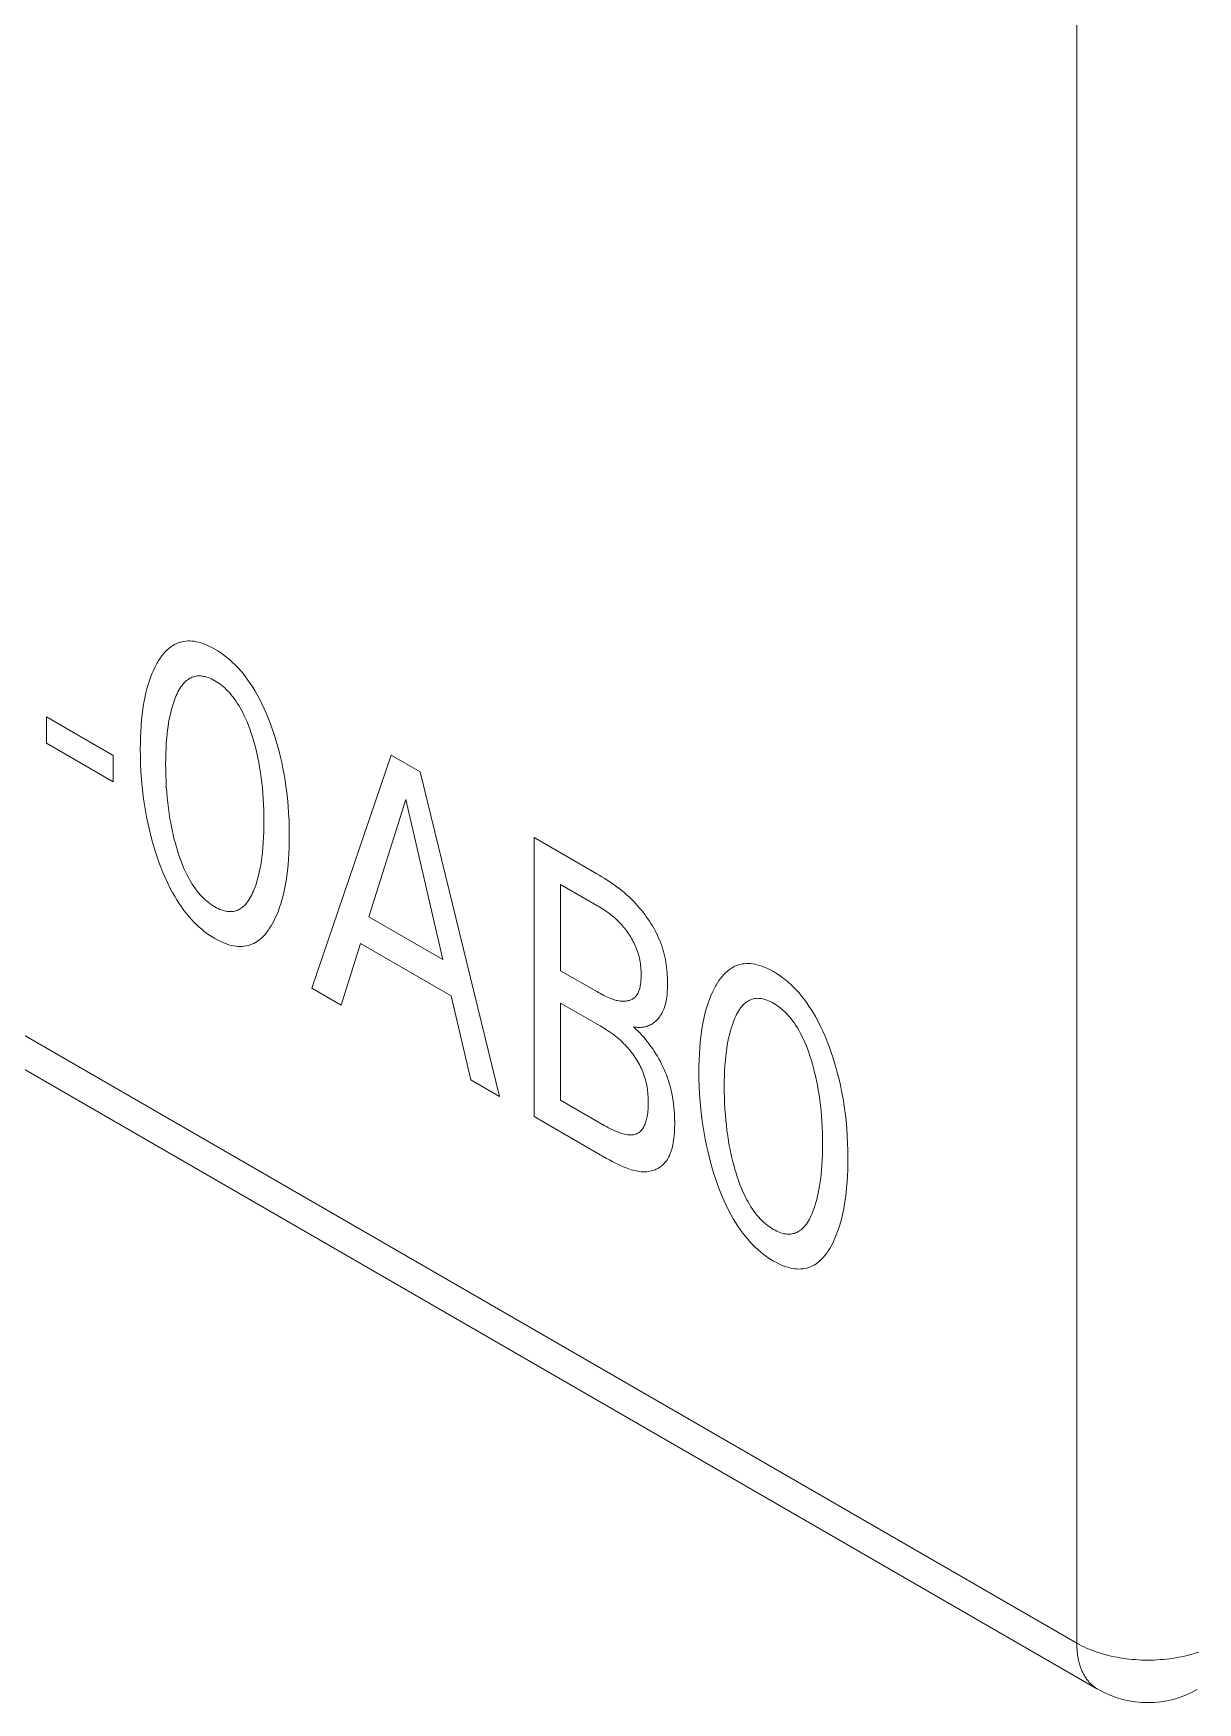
# Model space of a CAD drawing. Header units: inches. Extents: x 67578 to 72421, y -34894 to -31675.
# Drawn here: x 70302.94 to 70312.16, y -33443.3 to -33430.09 of the extents above; entities that cross this region are included whole.
import ezdxf

# ---------------------------------------------------------------- set-up
doc = ezdxf.new("R2010")
doc.units = ezdxf.units.IN
doc.header["$MEASUREMENT"] = 0

# ---------------------------------------------------------------- blocks, each defined once
blk = doc.blocks.new('ET200S')
at = {"lineweight": 0}
for p, q in [((64.7269, -59.8237), (64.7269, -41.1809)), ((42.4341, -46.9532), (64.7269, -59.8237)), ((42.5377, -47.1821), (64.8304, -60.0525)), ((59.5994, -55.2146), (59.9306, -55.4059)), ((59.5994, -55.3455), (59.5994, -55.2146)), ((59.9306, -55.5367), (59.5994, -55.3455)), ((59.9306, -55.4059), (59.9306, -55.5367)), ((60.9202, -56.5645), (61.3148, -55.4043)), ((61.3148, -55.4043), (61.4593, -55.4877)), ((61.4593, -55.4877), (61.8539, -57.1036)), ((61.3878, -55.6254), (61.2037, -56.2088)), ((61.5725, -56.4216), (61.3878, -55.6254)), ((62.0264, -55.8151), (62.3378, -55.9949)), ((62.0264, -57.2031), (62.0264, -55.8151)), ((62.3378, -56.1523), (62.1579, -56.0484)), ((62.1579, -56.0484), (62.1579, -56.4773)), ((61.2037, -56.2088), (61.5725, -56.4216)), ((61.1615, -56.3418), (61.0661, -56.6487)), ((61.614, -56.603), (61.1615, -56.3418)), ((62.1579, -56.4773), (62.3378, -56.5812)), ((61.0661, -56.6487), (60.9202, -56.5645)), ((61.7108, -57.0209), (61.614, -56.603)), ((62.3542, -56.752), (62.1579, -56.6386)), ((62.1579, -56.6386), (62.1579, -57.1217)), ((61.8539, -57.1036), (61.7108, -57.0209)), ((62.1579, -57.1217), (62.3753, -57.2472)), ((62.3869, -57.4113), (62.0264, -57.2031))]:
    blk.add_line(p, q, dxfattribs=at)
for points in [[(60.7239, -56.2426), (60.732, -56.2274), (60.7395, -56.2116), (60.7466, -56.1954), (60.7532, -56.1787), (60.7594, -56.1616), (60.7652, -56.144), (60.7705, -56.1261), (60.7767, -56.1029), (60.7822, -56.0792), (60.7871, -56.055), (60.7914, -56.0303), (60.7952, -56.0051), (60.7985, -55.9796), (60.8014, -55.9511), (60.8038, -55.9222), (60.8056, -55.8929), (60.8068, -55.8633), (60.8075, -55.8333), (60.8078, -55.8031), (60.8074, -55.7669), (60.8063, -55.7304), (60.8045, -55.6934), (60.8018, -55.6561), (60.7983, -55.6184), (60.795, -55.5895), (60.7912, -55.5604), (60.7868, -55.531), (60.7818, -55.5015), (60.7762, -55.4718), (60.7699, -55.4419), (60.7635, -55.4142), (60.7566, -55.3863), (60.749, -55.3583), (60.7408, -55.3302), (60.732, -55.3021), (60.7226, -55.2738), (60.7136, -55.2488), (60.7041, -55.2237), (60.694, -55.1988), (60.6832, -55.174), (60.6717, -55.1493), (60.6594, -55.1249), (60.6463, -55.1008), (60.6359, -55.0829), (60.625, -55.0653), (60.6137, -55.0479), (60.602, -55.031), (60.5898, -55.0145), (60.5773, -54.9986), (60.5644, -54.9832), (60.5511, -54.9685), (60.5376, -54.9545), (60.5237, -54.9412), (60.5096, -54.9286), (60.4954, -54.9167), (60.4809, -54.9056), (60.4663, -54.8953), (60.4517, -54.8857), (60.437, -54.8768), (60.4223, -54.8687), (60.4077, -54.8615), (60.3932, -54.855), (60.3788, -54.8495), (60.3674, -54.8457), (60.3561, -54.8425), (60.3449, -54.84), (60.334, -54.8381), (60.3232, -54.8369), (60.3126, -54.8363), (60.3022, -54.8365), (60.292, -54.8373), (60.282, -54.8387), (60.2724, -54.8407), (60.2629, -54.8434), (60.2538, -54.8465), (60.2449, -54.8503), (60.2363, -54.8545), (60.228, -54.8593), (60.2177, -54.8662), (60.2079, -54.8738), (60.1986, -54.8821), (60.1898, -54.8911), (60.1813, -54.9007), (60.1733, -54.9108), (60.1656, -54.9215), (60.1584, -54.9326), (60.1514, -54.9441), (60.1488, -54.9486)], [(60.1488, -54.9486), (60.1399, -54.9653), (60.1316, -54.9826), (60.1239, -55.0005), (60.1168, -55.019), (60.1102, -55.038), (60.1041, -55.0575), (60.0978, -55.0802), (60.0922, -55.1034), (60.0872, -55.1272), (60.0828, -55.1514), (60.079, -55.1761), (60.0757, -55.2012), (60.0727, -55.2292), (60.0703, -55.2576), (60.0685, -55.2865), (60.0672, -55.3156), (60.0665, -55.3452), (60.0662, -55.375), (60.0666, -55.4117), (60.0676, -55.4488), (60.0694, -55.4864), (60.0721, -55.5243), (60.0756, -55.5627), (60.0788, -55.5919), (60.0826, -55.6214), (60.0869, -55.6512), (60.0918, -55.6811), (60.0973, -55.7112), (60.1035, -55.7414), (60.1098, -55.7695), (60.1166, -55.7976), (60.124, -55.8259), (60.1321, -55.8543), (60.1407, -55.8828), (60.1501, -55.9113), (60.159, -55.937), (60.1686, -55.9626), (60.1787, -55.9882), (60.1896, -56.0137), (60.2012, -56.039), (60.2136, -56.0641), (60.2268, -56.0889), (60.2372, -56.1072), (60.2481, -56.1252), (60.2594, -56.1429), (60.2712, -56.1602), (60.2834, -56.1771), (60.2961, -56.1934), (60.3091, -56.2091), (60.3224, -56.2242), (60.3345, -56.2368), (60.3468, -56.2489), (60.3593, -56.2604), (60.3719, -56.2714), (60.3848, -56.2817), (60.3977, -56.2914), (60.4108, -56.3006), (60.4239, -56.3091), (60.437, -56.317), (60.4518, -56.3251), (60.4666, -56.3325), (60.4813, -56.3389), (60.4958, -56.3444), (60.5073, -56.3482), (60.5187, -56.3513), (60.53, -56.3538), (60.541, -56.3555), (60.5519, -56.3566), (60.5626, -56.357), (60.5731, -56.3567), (60.5834, -56.3557), (60.5934, -56.3541), (60.6031, -56.3518), (60.6126, -56.3489), (60.6217, -56.3455), (60.6306, -56.3415), (60.6392, -56.3369), (60.6475, -56.3318), (60.6579, -56.3245), (60.6677, -56.3164), (60.677, -56.3076), (60.6858, -56.2981), (60.6942, -56.288), (60.7022, -56.2774), (60.7098, -56.2662), (60.7171, -56.2546), (60.7239, -56.2426)], [(60.2407, -55.8446), (60.2353, -55.8238), (60.2303, -55.803), (60.2256, -55.7824), (60.2213, -55.7618), (60.2174, -55.7413), (60.2138, -55.721), (60.2096, -55.6943), (60.2059, -55.6677), (60.2027, -55.6414), (60.2, -55.6153), (60.1977, -55.5894), (60.1957, -55.5609), (60.1942, -55.5328), (60.1931, -55.5049), (60.1925, -55.4772), (60.1923, -55.4497), (60.1925, -55.4229), (60.1932, -55.3963), (60.1942, -55.37), (60.1957, -55.344), (60.1978, -55.3183), (60.1997, -55.2992), (60.2019, -55.2803), (60.2044, -55.2617), (60.2073, -55.2433), (60.2105, -55.2252), (60.2141, -55.2074), (60.2178, -55.1916), (60.2218, -55.176), (60.2261, -55.1607), (60.2308, -55.1458), (60.2359, -55.1312), (60.2414, -55.117), (60.2453, -55.1078), (60.2494, -55.0987), (60.2537, -55.0899), (60.2583, -55.0813), (60.2632, -55.0731), (60.2683, -55.0651), (60.2737, -55.0576), (60.2794, -55.0504), (60.2855, -55.0437), (60.2919, -55.0374), (60.2969, -55.0331), (60.302, -55.0291), (60.3073, -55.0255), (60.3129, -55.0221), (60.3186, -55.0191), (60.3246, -55.0165), (60.3307, -55.0143), (60.337, -55.0125), (60.3435, -55.0111), (60.3502, -55.0102), (60.3571, -55.0098), (60.3633, -55.0099), (60.3696, -55.0103), (60.376, -55.0112), (60.3825, -55.0124), (60.3891, -55.0139), (60.3958, -55.0158), (60.4039, -55.0185), (60.4121, -55.0218), (60.4204, -55.0255), (60.4287, -55.0296), (60.437, -55.0342), (60.4453, -55.0392), (60.4536, -55.0447), (60.4619, -55.0505), (60.4701, -55.0568), (60.4782, -55.0634), (60.4862, -55.0704), (60.4941, -55.0778), (60.5019, -55.0856), (60.5095, -55.0936), (60.5169, -55.1021), (60.5253, -55.1123), (60.5334, -55.123), (60.5412, -55.134), (60.5488, -55.1453), (60.556, -55.1568), (60.563, -55.1687), (60.5697, -55.1806), (60.576, -55.1928), (60.5821, -55.205), (60.5901, -55.2221), (60.5975, -55.2393), (60.6044, -55.2565), (60.6108, -55.2738), (60.6168, -55.2911), (60.6224, -55.3084), (60.6277, -55.3257), (60.6326, -55.3429), (60.6341, -55.3485)], [(60.6341, -55.3485), (60.6403, -55.372), (60.6459, -55.3954), (60.651, -55.4186), (60.6557, -55.4418), (60.6599, -55.4648), (60.6642, -55.4911), (60.6679, -55.5173), (60.6712, -55.5432), (60.6739, -55.569), (60.6762, -55.5945), (60.6783, -55.6226), (60.6798, -55.6503), (60.6809, -55.6779), (60.6815, -55.7052), (60.6817, -55.7322), (60.6815, -55.7595), (60.6809, -55.7865), (60.6798, -55.8132), (60.6783, -55.8396), (60.6763, -55.8657), (60.6744, -55.8851), (60.6723, -55.9043), (60.6698, -55.9233), (60.6669, -55.9421), (60.6637, -55.9605), (60.6602, -55.9787), (60.6566, -55.9949), (60.6527, -56.0108), (60.6484, -56.0264), (60.6437, -56.0417), (60.6387, -56.0567), (60.6333, -56.0712), (60.6294, -56.0808), (60.6253, -56.0902), (60.621, -56.0994), (60.6164, -56.1083), (60.6116, -56.1169), (60.6064, -56.1251), (60.601, -56.133), (60.5953, -56.1405), (60.5892, -56.1475), (60.5827, -56.1541), (60.5782, -56.1582), (60.5735, -56.1621), (60.5686, -56.1657), (60.5636, -56.169), (60.5584, -56.1721), (60.553, -56.1748), (60.5475, -56.1772), (60.5418, -56.1792), (60.5359, -56.1809), (60.5299, -56.1822), (60.5237, -56.1831), (60.5173, -56.1835), (60.5111, -56.1835), (60.5048, -56.1832), (60.4984, -56.1824), (60.4918, -56.1813), (60.4852, -56.1798), (60.4785, -56.1779), (60.4703, -56.1752), (60.4621, -56.172), (60.4537, -56.1684), (60.4454, -56.1642), (60.437, -56.1596), (60.4286, -56.1545), (60.4203, -56.149), (60.4119, -56.1431), (60.4037, -56.1368), (60.3955, -56.13), (60.3875, -56.1229), (60.3795, -56.1154), (60.3718, -56.1076), (60.3641, -56.0994), (60.3567, -56.0908), (60.3483, -56.0804), (60.3401, -56.0695), (60.3322, -56.0583), (60.3246, -56.0467), (60.3174, -56.0349), (60.3104, -56.0228), (60.3037, -56.0106), (60.2974, -55.9983), (60.2913, -55.9858), (60.2833, -55.9683), (60.2758, -55.9507), (60.2689, -55.933), (60.2624, -55.9153), (60.2564, -55.8976), (60.2508, -55.8799), (60.2456, -55.8622), (60.2407, -55.8446)], [(62.5205, -56.7565), (62.5277, -56.7578), (62.5348, -56.7588), (62.5418, -56.7594), (62.5486, -56.7596), (62.5553, -56.7595), (62.5619, -56.7591), (62.5683, -56.7584), (62.5747, -56.7573), (62.5808, -56.7559), (62.5869, -56.7542), (62.5928, -56.7522), (62.5985, -56.7499), (62.6041, -56.7473), (62.6095, -56.7444), (62.6148, -56.7413), (62.6204, -56.7375), (62.6259, -56.7334), (62.6311, -56.7289), (62.6362, -56.7241), (62.641, -56.7191), (62.6456, -56.7137), (62.65, -56.7081), (62.6541, -56.7022), (62.658, -56.696), (62.6617, -56.6895), (62.6652, -56.6828), (62.6684, -56.6759), (62.6714, -56.6687), (62.6743, -56.6608), (62.6769, -56.6526), (62.6792, -56.6442), (62.6813, -56.6355), (62.6832, -56.6266), (62.6848, -56.6176), (62.6862, -56.6083), (62.6877, -56.595), (62.6889, -56.5814), (62.6897, -56.5674), (62.6901, -56.5532), (62.6902, -56.5387), (62.6901, -56.5262), (62.6897, -56.5135), (62.689, -56.5007), (62.6881, -56.4877), (62.687, -56.4747), (62.6855, -56.4615), (62.6837, -56.4482), (62.6816, -56.4349), (62.6791, -56.4215), (62.6763, -56.4081), (62.6732, -56.3946), (62.6696, -56.3811), (62.6656, -56.3675), (62.6612, -56.354), (62.6564, -56.3405), (62.6511, -56.327), (62.6458, -56.3147), (62.6403, -56.3025), (62.6343, -56.2904), (62.6281, -56.2783), (62.6215, -56.2664), (62.6146, -56.2545), (62.6075, -56.2428), (62.6, -56.2312), (62.5924, -56.2198), (62.5845, -56.2085), (62.5764, -56.1975), (62.5682, -56.1866), (62.5597, -56.176), (62.5512, -56.1656), (62.5424, -56.1555), (62.5336, -56.1457), (62.522, -56.1334), (62.5103, -56.1216), (62.4984, -56.1102), (62.4864, -56.0993), (62.4743, -56.0888), (62.4621, -56.0787), (62.4499, -56.0689), (62.4375, -56.0595), (62.4251, -56.0505), (62.4127, -56.0418), (62.4002, -56.0333), (62.3877, -56.0252), (62.3752, -56.0173), (62.3627, -56.0096), (62.3503, -56.0021), (62.3378, -55.9949)], [(62.3378, -56.1523), (62.3456, -56.1568), (62.3535, -56.1615), (62.3613, -56.1663), (62.3692, -56.1713), (62.377, -56.1765), (62.3848, -56.1818), (62.3927, -56.1873), (62.4004, -56.1931), (62.4082, -56.199), (62.4159, -56.2052), (62.4235, -56.2116), (62.4311, -56.2183), (62.4386, -56.2252), (62.446, -56.2324), (62.4533, -56.2399), (62.4605, -56.2477), (62.4661, -56.254), (62.4716, -56.2605), (62.477, -56.2672), (62.4823, -56.274), (62.4875, -56.281), (62.4925, -56.2881), (62.4975, -56.2953), (62.5022, -56.3027), (62.5069, -56.3101), (62.5114, -56.3176), (62.5156, -56.3252), (62.5198, -56.3329), (62.5237, -56.3406), (62.5274, -56.3484), (62.5309, -56.3562), (62.5341, -56.364), (62.5375, -56.3727), (62.5406, -56.3815), (62.5434, -56.3903), (62.546, -56.399), (62.5482, -56.4077), (62.5503, -56.4164), (62.552, -56.4251), (62.5536, -56.4338), (62.5549, -56.4424), (62.556, -56.451), (62.5569, -56.4595), (62.5576, -56.4679), (62.5581, -56.4763), (62.5585, -56.4847), (62.5587, -56.4929), (62.5587, -56.5011), (62.5585, -56.5087), (62.5583, -56.5163), (62.5579, -56.5237), (62.5573, -56.531), (62.5565, -56.5381), (62.5556, -56.5451), (62.5544, -56.5519), (62.5531, -56.5585), (62.5519, -56.5637), (62.5506, -56.5686), (62.5491, -56.5735), (62.5474, -56.5782), (62.5456, -56.5827), (62.5437, -56.587), (62.5415, -56.5911), (62.5392, -56.595), (62.5368, -56.5988), (62.5341, -56.6023), (62.5314, -56.6055), (62.5285, -56.6084), (62.5254, -56.6112), (62.5222, -56.6138), (62.5188, -56.6161), (62.5153, -56.6183), (62.5117, -56.6203), (62.5079, -56.622), (62.5041, -56.6236), (62.5001, -56.625), (62.496, -56.6261), (62.4918, -56.6271), (62.4876, -56.6279), (62.4832, -56.6286), (62.4788, -56.629), (62.4743, -56.6293), (62.4698, -56.6293), (62.4652, -56.6292), (62.4605, -56.629), (62.4547, -56.6284), (62.4488, -56.6275), (62.4429, -56.6264), (62.4369, -56.6251), (62.4309, -56.6236), (62.4248, -56.6218), (62.4187, -56.6199), (62.4126, -56.6177), (62.4064, -56.6154), (62.4002, -56.6129), (62.3914, -56.6091), (62.3824, -56.605), (62.3735, -56.6006), (62.3646, -56.596), (62.3557, -56.5912), (62.3467, -56.5863), (62.3378, -56.5812)], [(63.504, -57.8476), (63.512, -57.8324), (63.5196, -57.8166), (63.5266, -57.8004), (63.5333, -57.7837), (63.5395, -57.7666), (63.5452, -57.749), (63.5506, -57.7311), (63.5567, -57.708), (63.5622, -57.6842), (63.5672, -57.66), (63.5715, -57.6353), (63.5753, -57.6101), (63.5785, -57.5846), (63.5815, -57.5561), (63.5838, -57.5272), (63.5856, -57.498), (63.5869, -57.4683), (63.5876, -57.4384), (63.5878, -57.4081), (63.5875, -57.3719), (63.5864, -57.3354), (63.5845, -57.2985), (63.5819, -57.2611), (63.5783, -57.2234), (63.5751, -57.1945), (63.5712, -57.1654), (63.5668, -57.1361), (63.5618, -57.1065), (63.5562, -57.0768), (63.55, -57.047), (63.5436, -57.0192), (63.5366, -56.9913), (63.5291, -56.9633), (63.5209, -56.9352), (63.5121, -56.9071), (63.5026, -56.8789), (63.4937, -56.8538), (63.4842, -56.8288), (63.474, -56.8038), (63.4632, -56.779), (63.4517, -56.7543), (63.4394, -56.7299), (63.4264, -56.7058), (63.416, -56.6879), (63.4051, -56.6703), (63.3938, -56.653), (63.382, -56.636), (63.3699, -56.6196), (63.3573, -56.6036), (63.3444, -56.5882), (63.3312, -56.5735), (63.3176, -56.5595), (63.3038, -56.5462), (63.2897, -56.5336), (63.2754, -56.5218), (63.261, -56.5107), (63.2464, -56.5003), (63.2317, -56.4907), (63.2171, -56.4818), (63.2024, -56.4738), (63.1878, -56.4665), (63.1733, -56.4601), (63.1588, -56.4545), (63.1474, -56.4507), (63.1361, -56.4476), (63.125, -56.445), (63.114, -56.4431), (63.1032, -56.4419), (63.0926, -56.4414), (63.0822, -56.4415), (63.072, -56.4423), (63.0621, -56.4437), (63.0524, -56.4458), (63.043, -56.4484), (63.0338, -56.4516), (63.0249, -56.4553), (63.0163, -56.4596), (63.008, -56.4643), (62.9978, -56.4712), (62.988, -56.4788), (62.9787, -56.4872), (62.9698, -56.4961), (62.9614, -56.5057), (62.9533, -56.5159), (62.9457, -56.5265), (62.9384, -56.5376), (62.9315, -56.5491), (62.9289, -56.5537)], [(62.9289, -56.5537), (62.92, -56.5703), (62.9117, -56.5877), (62.904, -56.6056), (62.8968, -56.624), (62.8902, -56.6431), (62.8842, -56.6626), (62.8779, -56.6852), (62.8723, -56.7084), (62.8673, -56.7322), (62.8629, -56.7564), (62.859, -56.7811), (62.8558, -56.8062), (62.8528, -56.8342), (62.8504, -56.8627), (62.8485, -56.8915), (62.8473, -56.9207), (62.8465, -56.9502), (62.8463, -56.98), (62.8466, -57.0167), (62.8477, -57.0539), (62.8495, -57.0914), (62.8521, -57.1293), (62.8556, -57.1677), (62.8588, -57.197), (62.8626, -57.2265), (62.8669, -57.2562), (62.8719, -57.2861), (62.8774, -57.3162), (62.8835, -57.3465), (62.8898, -57.3745), (62.8966, -57.4027), (62.9041, -57.4309), (62.9121, -57.4593), (62.9208, -57.4878), (62.9301, -57.5163), (62.9391, -57.542), (62.9486, -57.5677), (62.9588, -57.5933), (62.9696, -57.6188), (62.9812, -57.6441), (62.9936, -57.6692), (63.0068, -57.694), (63.0172, -57.7122), (63.0281, -57.7302), (63.0395, -57.7479), (63.0513, -57.7652), (63.0635, -57.7821), (63.0761, -57.7984), (63.0891, -57.8141), (63.1025, -57.8292), (63.1145, -57.8419), (63.1268, -57.8539), (63.1393, -57.8655), (63.152, -57.8764), (63.1648, -57.8867), (63.1778, -57.8965), (63.1908, -57.9056), (63.2039, -57.9141), (63.2171, -57.922), (63.2319, -57.9302), (63.2466, -57.9375), (63.2613, -57.9439), (63.2759, -57.9495), (63.2874, -57.9532), (63.2988, -57.9563), (63.31, -57.9588), (63.3211, -57.9606), (63.3319, -57.9617), (63.3427, -57.9621), (63.3531, -57.9617), (63.3634, -57.9608), (63.3734, -57.9591), (63.3831, -57.9568), (63.3926, -57.954), (63.4018, -57.9505), (63.4107, -57.9465), (63.4193, -57.9419), (63.4276, -57.9369), (63.4379, -57.9296), (63.4477, -57.9215), (63.457, -57.9126), (63.4659, -57.9032), (63.4743, -57.8931), (63.4823, -57.8824), (63.4899, -57.8712), (63.4971, -57.8596), (63.504, -57.8476)], [(63.0208, -57.4496), (63.0153, -57.4288), (63.0103, -57.408), (63.0057, -57.3874), (63.0014, -57.3668), (62.9975, -57.3464), (62.9939, -57.326), (62.9896, -57.2993), (62.9859, -57.2728), (62.9827, -57.2464), (62.98, -57.2203), (62.9778, -57.1944), (62.9757, -57.166), (62.9742, -57.1378), (62.9732, -57.1099), (62.9726, -57.0822), (62.9724, -57.0548), (62.9726, -57.0279), (62.9732, -57.0013), (62.9743, -56.975), (62.9758, -56.949), (62.9778, -56.9233), (62.9797, -56.9042), (62.9819, -56.8853), (62.9844, -56.8667), (62.9873, -56.8483), (62.9906, -56.8302), (62.9942, -56.8124), (62.9978, -56.7966), (63.0018, -56.781), (63.0061, -56.7657), (63.0109, -56.7508), (63.016, -56.7362), (63.0214, -56.7221), (63.0254, -56.7128), (63.0295, -56.7037), (63.0338, -56.6949), (63.0384, -56.6863), (63.0432, -56.6781), (63.0483, -56.6702), (63.0537, -56.6626), (63.0595, -56.6554), (63.0655, -56.6487), (63.072, -56.6425), (63.0769, -56.6382), (63.0821, -56.6342), (63.0874, -56.6305), (63.0929, -56.6271), (63.0987, -56.6241), (63.1046, -56.6215), (63.1107, -56.6193), (63.1171, -56.6175), (63.1236, -56.6161), (63.1303, -56.6152), (63.1372, -56.6148), (63.1433, -56.6149), (63.1496, -56.6154), (63.156, -56.6162), (63.1625, -56.6174), (63.1691, -56.6189), (63.1758, -56.6208), (63.1839, -56.6236), (63.1922, -56.6268), (63.2004, -56.6305), (63.2087, -56.6346), (63.2171, -56.6392), (63.2254, -56.6442), (63.2337, -56.6497), (63.242, -56.6555), (63.2502, -56.6618), (63.2583, -56.6684), (63.2663, -56.6755), (63.2742, -56.6828), (63.2819, -56.6906), (63.2895, -56.6987), (63.2969, -56.7071), (63.3053, -56.7173), (63.3134, -56.728), (63.3213, -56.739), (63.3288, -56.7503), (63.3361, -56.7619), (63.343, -56.7737), (63.3497, -56.7857), (63.3561, -56.7978), (63.3621, -56.81), (63.3701, -56.8271), (63.3775, -56.8443), (63.3845, -56.8615), (63.3909, -56.8788), (63.3969, -56.8961), (63.4025, -56.9134), (63.4077, -56.9307), (63.4127, -56.9479), (63.4142, -56.9535)], [(62.3542, -56.752), (62.3627, -56.7569), (62.3712, -56.762), (62.3797, -56.7672), (62.3882, -56.7727), (62.3967, -56.7783), (62.4052, -56.784), (62.4137, -56.79), (62.4222, -56.7962), (62.4306, -56.8027), (62.4389, -56.8094), (62.4472, -56.8163), (62.4555, -56.8236), (62.4636, -56.8311), (62.4717, -56.8389), (62.4796, -56.847), (62.4875, -56.8555), (62.4935, -56.8623), (62.4995, -56.8693), (62.5054, -56.8765), (62.5111, -56.8839), (62.5168, -56.8915), (62.5223, -56.8991), (62.5277, -56.907), (62.5329, -56.9149), (62.5379, -56.9229), (62.5428, -56.9311), (62.5474, -56.9393), (62.5519, -56.9476), (62.5561, -56.956), (62.5602, -56.9644), (62.5639, -56.9729), (62.5675, -56.9813), (62.5711, -56.9908), (62.5744, -57.0003), (62.5774, -57.0098), (62.5801, -57.0193), (62.5825, -57.0288), (62.5847, -57.0382), (62.5866, -57.0476), (62.5882, -57.057), (62.5897, -57.0663), (62.5909, -57.0756), (62.5919, -57.0848), (62.5926, -57.0939), (62.5933, -57.103), (62.5937, -57.1119), (62.594, -57.1208), (62.5941, -57.1295), (62.5941, -57.1391), (62.5939, -57.1485), (62.5935, -57.1578), (62.593, -57.1669), (62.5922, -57.1758), (62.5912, -57.1846), (62.5901, -57.1933), (62.5886, -57.2017), (62.587, -57.21), (62.5856, -57.2161), (62.5841, -57.2221), (62.5824, -57.2279), (62.5805, -57.2336), (62.5785, -57.2392), (62.5763, -57.2445), (62.5739, -57.2497), (62.5714, -57.2547), (62.5686, -57.2594), (62.5656, -57.2639), (62.5631, -57.2674), (62.5604, -57.2707), (62.5575, -57.2738), (62.5545, -57.2767), (62.5514, -57.2795), (62.5482, -57.282), (62.5448, -57.2843), (62.5413, -57.2864), (62.5377, -57.2883), (62.5339, -57.2899), (62.53, -57.2912), (62.5255, -57.2925), (62.5207, -57.2935), (62.5159, -57.2941), (62.5109, -57.2945), (62.5058, -57.2946), (62.5007, -57.2944), (62.4954, -57.294), (62.4901, -57.2933), (62.483, -57.2922), (62.4757, -57.2907), (62.4684, -57.2888), (62.461, -57.2867), (62.4536, -57.2843), (62.4461, -57.2816), (62.4386, -57.2787), (62.4281, -57.2743), (62.4176, -57.2695), (62.407, -57.2643), (62.3965, -57.2589), (62.3859, -57.2532), (62.3753, -57.2472)], [(62.3869, -57.4113), (62.4006, -57.4191), (62.4144, -57.4266), (62.4283, -57.4339), (62.4421, -57.4407), (62.4559, -57.4472), (62.4697, -57.4532), (62.4834, -57.4587), (62.4921, -57.4619), (62.5007, -57.4649), (62.5093, -57.4676), (62.5178, -57.47), (62.5262, -57.4722), (62.5346, -57.474), (62.5429, -57.4755), (62.5511, -57.4767), (62.5592, -57.4776), (62.5672, -57.478), (62.5751, -57.4782), (62.5821, -57.4779), (62.589, -57.4774), (62.5958, -57.4766), (62.6025, -57.4754), (62.609, -57.474), (62.6154, -57.4723), (62.6217, -57.4702), (62.6279, -57.4679), (62.6339, -57.4653), (62.6397, -57.4624), (62.6454, -57.4592), (62.6509, -57.4557), (62.6562, -57.452), (62.6614, -57.4479), (62.6663, -57.4436), (62.6711, -57.4391), (62.6756, -57.4342), (62.68, -57.4291), (62.6841, -57.4237), (62.688, -57.4181), (62.6919, -57.4117), (62.6956, -57.4051), (62.699, -57.3982), (62.7022, -57.3911), (62.7051, -57.3837), (62.7078, -57.376), (62.7103, -57.3681), (62.7126, -57.36), (62.7146, -57.3518), (62.7165, -57.3433), (62.7181, -57.3346), (62.7201, -57.3224), (62.7217, -57.31), (62.7231, -57.2973), (62.7241, -57.2843), (62.7249, -57.2712), (62.7254, -57.2579), (62.7256, -57.2445), (62.7257, -57.231), (62.7255, -57.2162), (62.725, -57.2012), (62.7243, -57.1862), (62.7232, -57.171), (62.7218, -57.1557), (62.72, -57.1402), (62.7179, -57.1246), (62.7153, -57.1089), (62.7127, -57.095), (62.7097, -57.0809), (62.7064, -57.0668), (62.7027, -57.0526), (62.6987, -57.0384), (62.6942, -57.0241), (62.6894, -57.0098), (62.6842, -56.9955), (62.6788, -56.9821), (62.6732, -56.9687), (62.6672, -56.9554), (62.6608, -56.9422), (62.6542, -56.9291), (62.6472, -56.9162), (62.6399, -56.9034), (62.6323, -56.8909), (62.6243, -56.8784), (62.6161, -56.8662), (62.6077, -56.8542), (62.599, -56.8424), (62.5899, -56.8308), (62.5807, -56.8195), (62.5713, -56.8084), (62.5617, -56.7977), (62.5516, -56.7868), (62.5414, -56.7764), (62.531, -56.7662), (62.5205, -56.7565)], [(63.4142, -56.9535), (63.4203, -56.977), (63.4259, -57.0004), (63.4311, -57.0236), (63.4357, -57.0468), (63.4399, -57.0698), (63.4442, -57.0961), (63.448, -57.1223), (63.4512, -57.1482), (63.454, -57.174), (63.4563, -57.1996), (63.4583, -57.2276), (63.4598, -57.2554), (63.4609, -57.2829), (63.4615, -57.3102), (63.4617, -57.3373), (63.4615, -57.3645), (63.4609, -57.3915), (63.4599, -57.4182), (63.4584, -57.4446), (63.4564, -57.4707), (63.4545, -57.4901), (63.4523, -57.5094), (63.4498, -57.5284), (63.447, -57.5471), (63.4438, -57.5655), (63.4402, -57.5837), (63.4366, -57.5999), (63.4327, -57.6158), (63.4284, -57.6315), (63.4238, -57.6467), (63.4188, -57.6617), (63.4133, -57.6763), (63.4094, -57.6859), (63.4053, -57.6953), (63.401, -57.7044), (63.3965, -57.7133), (63.3916, -57.7219), (63.3865, -57.7301), (63.3811, -57.738), (63.3753, -57.7455), (63.3692, -57.7525), (63.3628, -57.7591), (63.3582, -57.7632), (63.3535, -57.7671), (63.3487, -57.7707), (63.3436, -57.7741), (63.3384, -57.7771), (63.3331, -57.7798), (63.3275, -57.7822), (63.3218, -57.7843), (63.316, -57.7859), (63.3099, -57.7872), (63.3037, -57.7881), (63.2973, -57.7886), (63.2912, -57.7886), (63.2849, -57.7882), (63.2784, -57.7874), (63.2719, -57.7863), (63.2652, -57.7848), (63.2585, -57.783), (63.2504, -57.7803), (63.2421, -57.7771), (63.2338, -57.7734), (63.2254, -57.7692), (63.2171, -57.7646), (63.2087, -57.7596), (63.2003, -57.7541), (63.192, -57.7481), (63.1837, -57.7418), (63.1756, -57.7351), (63.1675, -57.7279), (63.1596, -57.7205), (63.1518, -57.7126), (63.1442, -57.7044), (63.1368, -57.6959), (63.1283, -57.6854), (63.1201, -57.6745), (63.1123, -57.6633), (63.1047, -57.6517), (63.0974, -57.6399), (63.0905, -57.6279), (63.0838, -57.6157), (63.0774, -57.6033), (63.0713, -57.5909), (63.0633, -57.5733), (63.0559, -57.5557), (63.0489, -57.538), (63.0425, -57.5203), (63.0365, -57.5026), (63.0309, -57.4849), (63.0257, -57.4673), (63.0208, -57.4496)], [(64.7269, -59.8237), (64.7388, -59.8303), (64.751, -59.8367), (64.7633, -59.8428), (64.7758, -59.8485), (64.7885, -59.8539), (64.8013, -59.859), (64.8142, -59.8639), (64.8272, -59.8684), (64.8402, -59.8727), (64.8534, -59.8767), (64.868, -59.8809), (64.8827, -59.8847), (64.8975, -59.8882), (64.9123, -59.8914), (64.9271, -59.8943), (64.9421, -59.897), (64.957, -59.8993), (64.9721, -59.9014), (64.9871, -59.9031), (65.0022, -59.9046), (65.0178, -59.9059), (65.0334, -59.9069), (65.0491, -59.9076), (65.0647, -59.9081), (65.0804, -59.9082), (65.0961, -59.9081), (65.1117, -59.9076), (65.1274, -59.9069), (65.143, -59.9059), (65.1586, -59.9046), (65.1737, -59.9031), (65.1888, -59.9014), (65.2038, -59.8993), (65.2188, -59.897), (65.2337, -59.8943), (65.2486, -59.8914), (65.2634, -59.8882), (65.2781, -59.8847), (65.2928, -59.8809), (65.3074, -59.8767), (65.3206, -59.8727), (65.3337, -59.8684)], [(64.8306, -60.0523), (64.8269, -60.0501), (64.8233, -60.0479), (64.8198, -60.0456), (64.8163, -60.0431), (64.8129, -60.0406), (64.8095, -60.0381), (64.8063, -60.0354), (64.803, -60.0327), (64.7999, -60.0299), (64.7968, -60.027), (64.7938, -60.0241), (64.7905, -60.0206), (64.7873, -60.0171), (64.7842, -60.0136), (64.7812, -60.0099), (64.7783, -60.0062), (64.7755, -60.0024), (64.7728, -59.9985), (64.7702, -59.9945), (64.7676, -59.9905), (64.7652, -59.9865), (64.7628, -59.9823), (64.7605, -59.9781), (64.7583, -59.9739), (64.7562, -59.9696), (64.7542, -59.9653), (64.7523, -59.961), (64.7504, -59.9566), (64.7486, -59.9522), (64.7469, -59.9477), (64.7453, -59.9432), (64.7438, -59.9387), (64.7419, -59.9328), (64.7401, -59.9269), (64.7385, -59.921), (64.737, -59.915), (64.7356, -59.909), (64.7343, -59.903), (64.7331, -59.897), (64.7321, -59.8909), (64.7311, -59.8848), (64.7303, -59.8787), (64.7295, -59.8726), (64.7289, -59.8665), (64.7283, -59.8604), (64.7279, -59.8543), (64.7275, -59.8482), (64.7272, -59.842), (64.727, -59.8359), (64.7269, -59.8298), (64.7269, -59.8237)]]:
    blk.add_lwpolyline(points, dxfattribs=at)
blk.add_arc((65.0804, -59.6195), 0.5, 240.54564, 299.45464, dxfattribs=at)

msp = doc.modelspace()

# ---------------------------------------------------------------- block references
at = {"xscale": 1.59100124616462, "yscale": 1.59100124616462, "zscale": 1.59100124616462}
msp.add_blockref('ET200S', (70208.226, -33347.652), dxfattribs=at)

doc.saveas('drawing.dxf')
